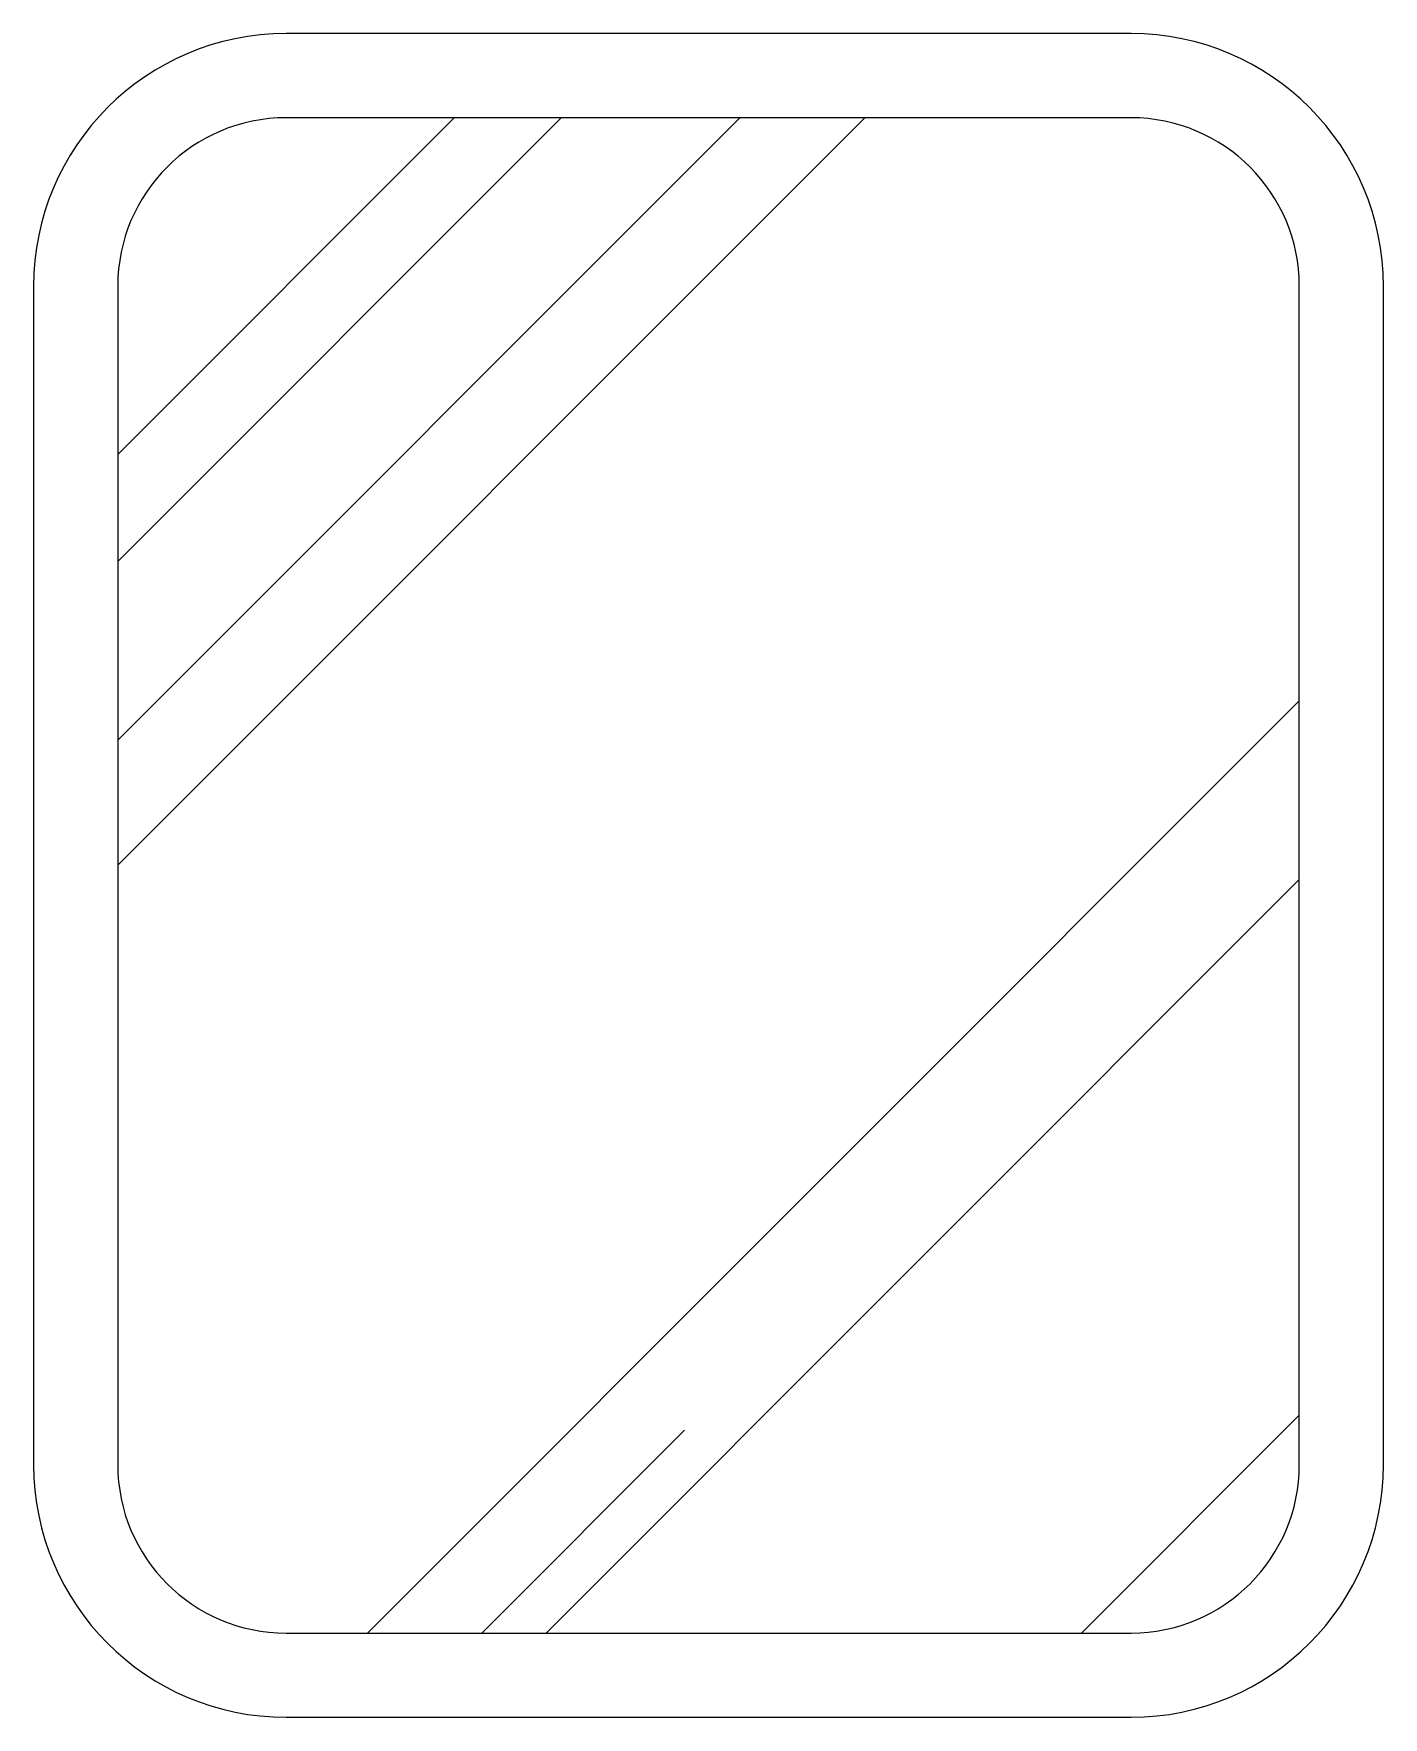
# Model space of a CAD drawing. Header units: millimetres. Extents: x -6501 to 5540, y 8531 to 19979.
# Drawn here: x -1652 to -819, y 10869 to 11907 of the extents above; entities that cross this region are included whole.
import ezdxf
from ezdxf.enums import TextEntityAlignment as Align

# ---------------------------------------------------------------- set-up
doc = ezdxf.new("R2010")
doc.units = ezdxf.units.MM
doc.styles.get("Standard").update_dxf_attribs({"font": 'Arial.ttf'})

# ---------------------------------------------------------------- blocks, each defined once
blk = doc.blocks.new('md-lavabo6')
for p, q in [((260.6, 2075.8), (-260.6, 2075.8)), ((-364.4, 1816.4), (-156.8, 2023.9)), ((-364.4, 1750.3), (-90.8, 2023.9)), ((-364.4, 1750.3), (-90.8, 2023.9)), ((-364.4, 1640.2), (19.3, 2023.9)), ((-364.4, 1563.2), (96.4, 2023.9)), ((260.6, 2023.9), (-260.6, 2023.9)), ((-416.3, 1920.1), (-416.3, 1193.6)), ((-364.4, 1920.1), (-364.4, 1193.6)), ((364.4, 1193.6), (364.4, 1920.1)), ((416.3, 1193.6), (416.3, 1920.1)), ((-210.3, 1089.8), (364.4, 1664.4)), ((-100.2, 1089.8), (364.4, 1554.3)), ((-139.8, 1089.8), (-14.8, 1214.8)), ((230.1, 1089.8), (364.4, 1224.1)), ((-260.6, 1089.8), (260.6, 1089.8)), ((-260.6, 1037.9), (260.6, 1037.9))]:
    blk.add_line(p, q)
for centre, radius, start, end in [((-260.6, 1920.1), 155.7, 90, 180), ((260.6, 1920.1), 155.7, 0, 90), ((-260.6, 1920.1), 103.8, 90, 180), ((260.6, 1920.1), 103.8, 0, 90), ((-260.6, 1193.6), 155.7, 180, 270), ((-260.6, 1193.6), 103.8, 180, 270), ((260.6, 1193.6), 103.8, 270, 0), ((260.6, 1193.6), 155.7, 270, 0)]:
    blk.add_arc(centre, radius, start, end)
at = {"flags": 1}
for tag, p in [('ASCATNO', (0, 19.9)), ('ASNAME', (0, 14.2)), ('ASCOLOR', (0, 8.5))]:
    blk.add_attdef(tag, text='', height=3.42, dxfattribs=at).set_placement(p, align=Align.MIDDLE)

msp = doc.modelspace()

# ---------------------------------------------------------------- block references
msp.add_blockref('md-lavabo6', (-1235.6, 9831.1))

doc.saveas('drawing.dxf')
